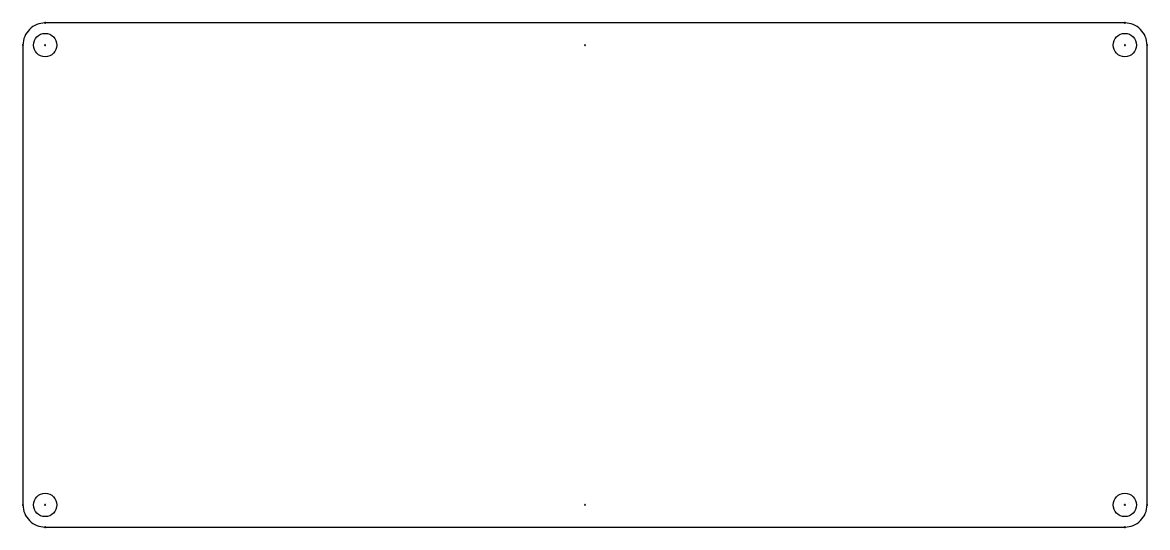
# Model space of a CAD drawing. Header units: millimetres. Extents: x 25 to 178, y 59 to 127.
import ezdxf

# ---------------------------------------------------------------- set-up
doc = ezdxf.new("R2010")
doc.units = ezdxf.units.MM
doc.layers.get('0').update_dxf_attribs({"linetype": 'CONTINUOUS'})

msp = doc.modelspace()

# ---------------------------------------------------------------- linework, layer by layer
for points in [[(177.67, 61.8), (177.67, 124.13, 0.414214), (174.67, 127.13), (28.53, 127.13, 0.414214), (25.53, 124.13), (25.53, 61.8, 0.414214), (28.53, 58.8), (174.67, 58.8, 0.414214)], [(28.59, 127.13, 1), (28.46, 127.13, 1)], [(28.59, 127.13, 1), (28.46, 127.13, 1)], [(174.74, 127.13, 1), (174.61, 127.13, -1)], [(174.61, 127.13, 1), (174.74, 127.13, -1)], [(25.59, 124.13, 1), (25.46, 124.13, 1)], [(25.59, 124.13, 1), (25.46, 124.13, 1)], [(28.46, 124.13, 1), (28.59, 124.13, 1)], [(28.59, 124.13, 1), (28.46, 124.13, 1)], [(101.66, 124.13, 1), (101.54, 124.13, 1)], [(174.61, 124.13, 1), (174.74, 124.13, 1)], [(174.74, 124.13, 1), (174.61, 124.13, 1)], [(177.74, 124.13, 1), (177.61, 124.13, 1)], [(177.74, 124.13, 1), (177.61, 124.13, 1)], [(25.59, 61.8, 1), (25.46, 61.8, 1)], [(25.59, 61.8, 1), (25.46, 61.8, 1)], [(28.59, 61.8, 1), (28.46, 61.8, 1)], [(28.46, 61.8, 1), (28.59, 61.8, 1)], [(101.54, 61.8, 1), (101.66, 61.8, 1)], [(174.74, 61.8, 1), (174.61, 61.8, -1)], [(174.61, 61.8, 1), (174.74, 61.8, -1)], [(177.74, 61.8, 1), (177.61, 61.8, 1)], [(177.74, 61.8, 1), (177.61, 61.8, 1)], [(28.46, 58.8, 1), (28.59, 58.8, 1)], [(28.59, 58.8, 1), (28.46, 58.8, 1)], [(174.74, 58.8, 1), (174.61, 58.8, 1)], [(174.74, 58.8, 1), (174.61, 58.8, 1)]]:
    msp.add_lwpolyline(points, format="xyb", close=True)
for centre in [(28.53, 124.13), (28.53, 124.13), (174.67, 124.13), (28.53, 61.8), (174.67, 61.8)]:
    msp.add_circle(centre, 1.58)

doc.saveas('drawing.dxf')
